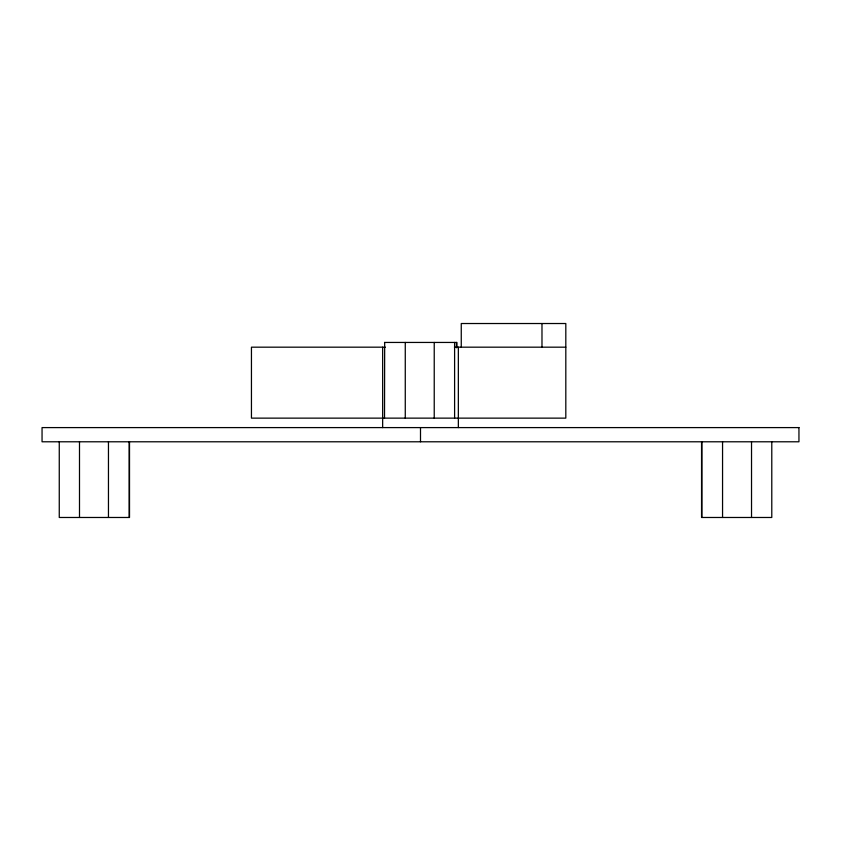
<?xml version="1.0" encoding="UTF-8"?>
<svg xmlns="http://www.w3.org/2000/svg" width="841" height="841" viewBox="0 0 841 841"><rect width="100%" height="100%" fill="white"/><g stroke="black" fill="none" stroke-linecap="round" stroke-linejoin="round"><path stroke-width="1.26" d="M384.516 342.445L456.905 342.445L456.905 347.669M385.388 347.175L251.448 347.175L251.448 418.135L565.814 418.135L565.814 323.522L461.257 323.522L461.257 347.175M454.434 347.175L565.814 347.175M771.786 441.788L771.786 517.478L701.552 517.478L701.552 441.788M751.528 441.788L751.528 517.478M722.556 441.788L722.556 517.478M701.867 441.788L701.867 517.478M541.982 323.522L541.982 347.175M458.345 347.175L458.345 427.596M456.442 342.445L456.442 347.669M454.603 342.445L454.603 418.135M434.229 342.445L434.229 418.135M420.5 427.596L420.5 441.788M405.267 342.445L405.267 418.135M384.673 342.445L384.516 418.135M382.655 347.175L382.655 427.596M129.514 441.788L129.514 517.478L59.259 517.478L59.259 441.788M129.178 441.788L129.178 517.478M108.457 441.788L108.457 517.478M79.496 441.788L79.496 517.478M798.95 427.596L42.05 427.596L42.05 441.788L798.95 441.788L798.95 427.596"/></g></svg>
